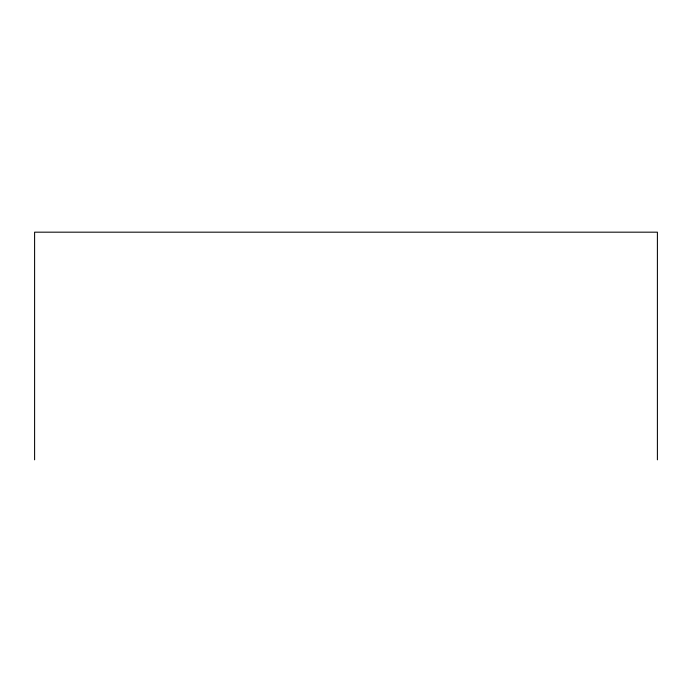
<?xml version="1.0" encoding="UTF-8"?>
<svg xmlns="http://www.w3.org/2000/svg" width="692" height="692" viewBox="0 0 692 692"><rect width="100%" height="100%" fill="white"/><g stroke="black" fill="none" stroke-linecap="round" stroke-linejoin="round"><path stroke-width="1.04" d="M657.4 459.825L657.4 232.175L34.6 232.175L34.6 459.825"/></g></svg>
